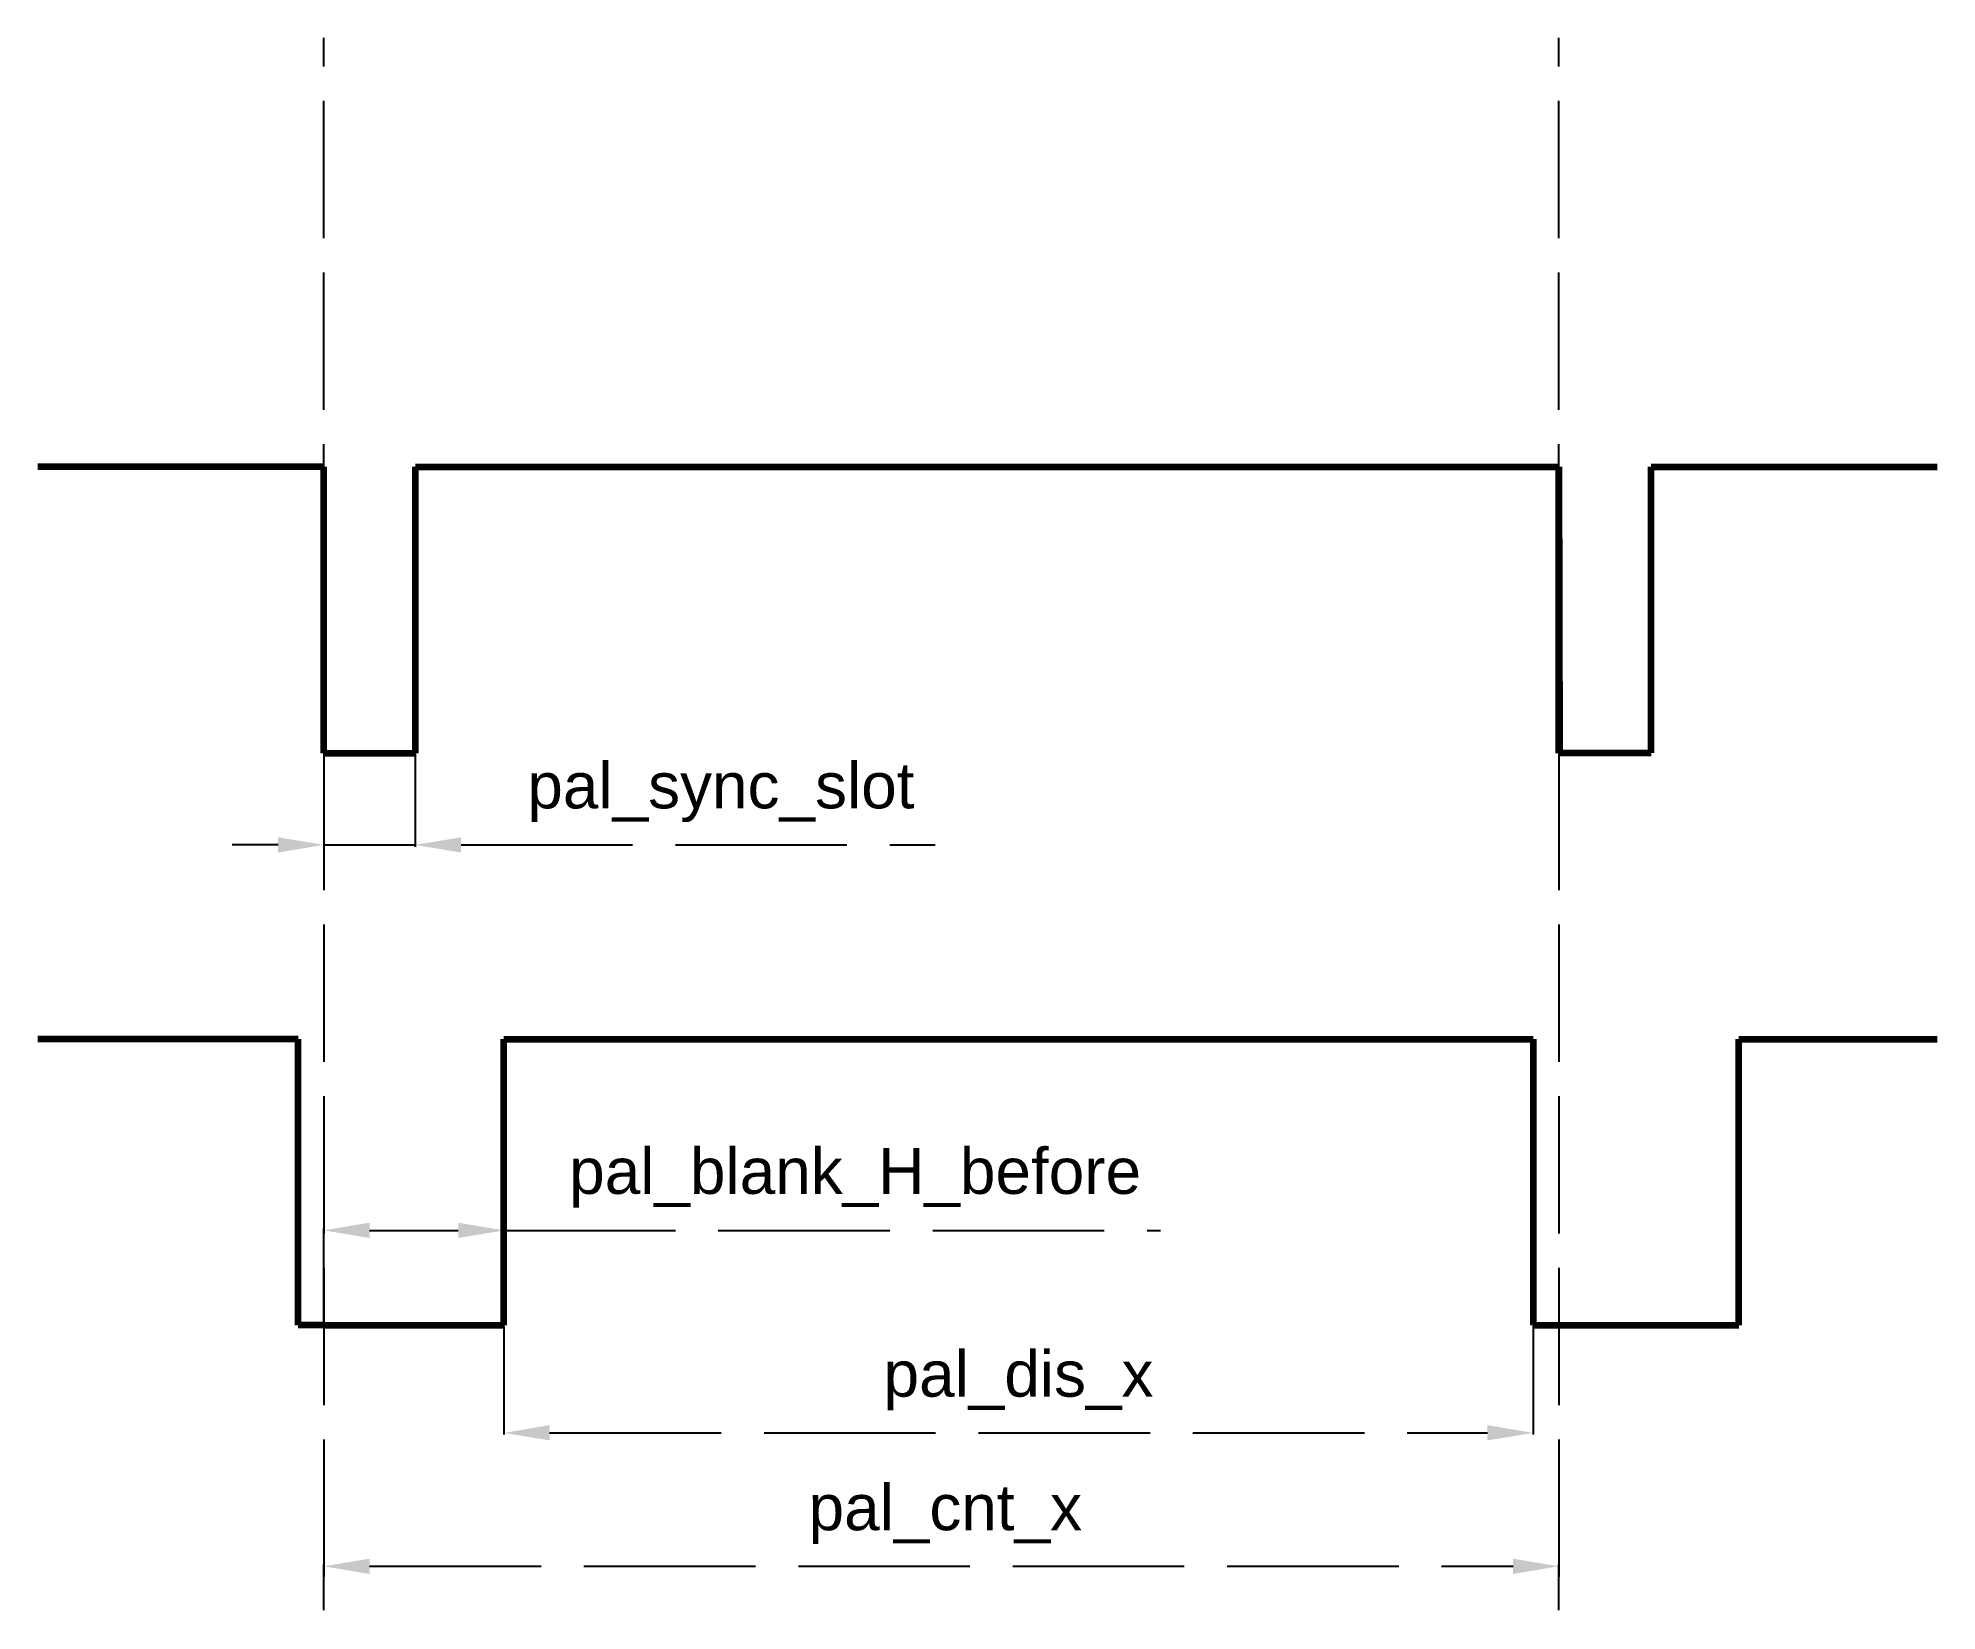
# Model space of a CAD drawing. Header units: millimetres. Extents: x 5040 to 6369, y 1992 to 3092.
import ezdxf

# ---------------------------------------------------------------- set-up
doc = ezdxf.new("R2010")
doc.units = ezdxf.units.MM
doc.linetypes.add('ACAD_ISO02W100', pattern=[15, 12, -3])
doc.styles.get("Standard").update_dxf_attribs({"font": 'arial.ttf'})
doc.dimstyles.new('ISO-25', dxfattribs={"dimtxt": 2.5, "dimasz": 2.5, "dimexe": 1.25, "dimexo": 0.625, "dimtad": 1, "dimtxsty": 'Standard', "dimcen": 2.5, "dimadec": 0, "dimazin": 0, "dimtfac": 1, "dimtmove": 0, "dimatfit": 3, "dimfxl": 1, "dimarcsym": 0})

# ---------------------------------------------------------------- blocks, each defined once
blk = doc.blocks.new('*D7')
at = {"color": 0, "linetype": 'ACAD_ISO02W100', "lineweight": -2, "ltscale": 10, "transparency": 16777216}
for p, q in [((5240.3, 1992.9), (5240.3, 2024.7)), ((6104.3, 1992.9), (6104.3, 2024.7))]:
    blk.add_line(p, q, dxfattribs=at)
at = {"color": 0, "linetype": 'ACAD_ISO02W100', "lineweight": -3, "ltscale": 10, "transparency": 16777216}
blk.add_line((5272.3, 2023.5), (6072.3, 2023.5), dxfattribs=at)
at = {"color": 0, "linetype": 'ACAD_ISO02W100', "ltscale": 10, "transparency": 16777216}
for points in [[(5272.3, 2028.8), (5272.3, 2018.1), (5240.3, 2023.5)], [(6072.3, 2028.8), (6072.3, 2018.1), (6104.3, 2023.5)]]:
    blk.add_solid(points, dxfattribs=at)
at = {"layer": 'Defpoints', "color": 0, "linetype": 'ACAD_ISO02W100', "ltscale": 10, "transparency": 16777216}
for p in [(6104.3, 2023.5), (5240.3, 1992.2), (6104.3, 1992.2)]:
    blk.add_point(p, dxfattribs=at)
at = {"color": 0, "linetype": 'ACAD_ISO02W100', "ltscale": 10, "transparency": 16777216, "insert": (5675.1, 2059.9), "char_height": 32, "attachment_point": 5}
blk.add_mtext('pal_cnt_x', dxfattribs=at)
blk = doc.blocks.new('*D8')
at = {"color": 0, "linetype": 'ACAD_ISO02W100', "lineweight": -2, "ltscale": 10, "transparency": 16777216}
for p, q in [((5240.3, 2192.9), (5240.3, 2259.7)), ((5366.3, 2192.9), (5366.3, 2259.7))]:
    blk.add_line(p, q, dxfattribs=at)
at = {"color": 0, "linetype": 'ACAD_ISO02W100', "lineweight": -3, "ltscale": 10, "transparency": 16777216}
for p, q in [((5272.3, 2258.4), (5334.3, 2258.4)), ((5366.3, 2258.4), (5825.7, 2258.4))]:
    blk.add_line(p, q, dxfattribs=at)
at = {"color": 0, "linetype": 'ACAD_ISO02W100', "ltscale": 10, "transparency": 16777216}
for points in [[(5272.3, 2263.8), (5272.3, 2253.1), (5240.3, 2258.4)], [(5334.3, 2263.8), (5334.3, 2253.1), (5366.3, 2258.4)]]:
    blk.add_solid(points, dxfattribs=at)
at = {"layer": 'Defpoints', "color": 0, "linetype": 'ACAD_ISO02W100', "ltscale": 10, "transparency": 16777216}
for p in [(5366.3, 2258.4), (5240.3, 2192.2), (5366.3, 2192.2)]:
    blk.add_point(p, dxfattribs=at)
at = {"color": 0, "linetype": 'ACAD_ISO02W100', "ltscale": 10, "transparency": 16777216, "insert": (5612, 2295.1), "char_height": 32, "attachment_point": 5}
blk.add_mtext('pal_blank_H_before', dxfattribs=at)
blk = doc.blocks.new('*D9')
at = {"color": 0, "linetype": 'ACAD_ISO02W100', "lineweight": -2, "ltscale": 10, "transparency": 16777216}
for p, q in [((5366.3, 2191.6), (5366.3, 2115.6)), ((6086.3, 2191.6), (6086.3, 2115.6))]:
    blk.add_line(p, q, dxfattribs=at)
at = {"color": 0, "linetype": 'ACAD_ISO02W100', "lineweight": -3, "ltscale": 10, "transparency": 16777216}
blk.add_line((5398.3, 2116.8), (6054.3, 2116.8), dxfattribs=at)
at = {"color": 0, "linetype": 'ACAD_ISO02W100', "ltscale": 10, "transparency": 16777216}
for points in [[(5398.3, 2122.2), (5398.3, 2111.5), (5366.3, 2116.8)], [(6054.3, 2122.2), (6054.3, 2111.5), (6086.3, 2116.8)]]:
    blk.add_solid(points, dxfattribs=at)
at = {"layer": 'Defpoints', "color": 0, "linetype": 'ACAD_ISO02W100', "ltscale": 10, "transparency": 16777216}
for p in [(5366.3, 2192.2), (6086.3, 2192.2), (6086.3, 2116.8)]:
    blk.add_point(p, dxfattribs=at)
at = {"color": 0, "linetype": 'ACAD_ISO02W100', "ltscale": 10, "transparency": 16777216, "insert": (5726.3, 2153.3), "char_height": 32, "attachment_point": 5}
blk.add_mtext('pal_dis_x', dxfattribs=at)
blk = doc.blocks.new('*D10')
at = {"color": 0, "linetype": 'ACAD_ISO02W100', "lineweight": -2, "ltscale": 10, "transparency": 16777216}
for p, q in [((5240.3, 2591.6), (5240.3, 2526.7)), ((5304.3, 2591.6), (5304.3, 2526.7))]:
    blk.add_line(p, q, dxfattribs=at)
at = {"color": 0, "linetype": 'ACAD_ISO02W100', "lineweight": -3, "ltscale": 10, "transparency": 16777216}
for p, q in [((5208.3, 2528), (5176.3, 2528)), ((5240.3, 2528), (5304.3, 2528)), ((5336.3, 2528), (5667.9, 2528))]:
    blk.add_line(p, q, dxfattribs=at)
at = {"color": 0, "linetype": 'ACAD_ISO02W100', "ltscale": 10, "transparency": 16777216}
for points in [[(5208.3, 2533.3), (5208.3, 2522.6), (5240.3, 2528)], [(5336.3, 2533.3), (5336.3, 2522.6), (5304.3, 2528)]]:
    blk.add_solid(points, dxfattribs=at)
at = {"layer": 'Defpoints', "color": 0, "linetype": 'ACAD_ISO02W100', "ltscale": 10, "transparency": 16777216}
for p in [(5240.3, 2592.2), (5304.3, 2592.2), (5304.3, 2528)]:
    blk.add_point(p, dxfattribs=at)
at = {"color": 0, "linetype": 'ACAD_ISO02W100', "ltscale": 10, "transparency": 16777216, "insert": (5518.1, 2564.7), "char_height": 32, "attachment_point": 5}
blk.add_mtext('pal_sync_slot', dxfattribs=at)

msp = doc.modelspace()

# ---------------------------------------------------------------- linework, layer by layer
at = {"linetype": 'ACAD_ISO02W100', "ltscale": 8}
for p, q in [((5240.338, 2592.236), (5240.338, 3092.236)), ((6104.338, 2592.236), (6104.338, 3092.236)), ((5240.338, 2592.236), (5240.338, 1992.236)), ((6104.338, 2592.236), (6104.338, 1992.236))]:
    msp.add_line(p, q, dxfattribs=at)
at = {"lineweight": 100}
for p, q in [((5240.338, 2792.236), (5040.338, 2792.236)), ((5240.338, 2592.236), (5240.338, 2792.236)), ((5304.338, 2592.236), (5304.338, 2792.236)), ((5304.338, 2792.236), (6104.338, 2792.236)), ((6104.338, 2592.236), (6104.338, 2792.236)), ((6104.338, 2792.236), (6104.885, 2592.237)), ((6168.885, 2592.237), (6168.885, 2792.237)), ((6168.885, 2792.237), (6368.885, 2792.237)), ((5240.338, 2592.236), (5304.338, 2592.236)), ((6104.885, 2592.237), (6168.885, 2592.237)), ((5222.338, 2392.236), (5040.338, 2392.236)), ((5222.338, 2192.236), (5222.338, 2392.236)), ((5366.338, 2192.236), (5366.338, 2392.236)), ((5366.338, 2392.236), (6086.338, 2392.236)), ((6086.338, 2392.236), (6086.338, 2192.236)), ((6230.338, 2192.236), (6230.338, 2392.236)), ((6230.338, 2392.236), (6368.885, 2392.236)), ((5240.338, 2192.236), (5222.338, 2192.236)), ((5240.338, 2192.236), (5366.338, 2192.236)), ((6086.338, 2192.236), (6104.338, 2192.236)), ((6104.338, 2192.236), (6230.338, 2192.236))]:
    msp.add_line(p, q, dxfattribs=at)

# ---------------------------------------------------------------- dimensions: what is measured, and where the dimension line sits
at = {"linetype": 'ACAD_ISO02W100', "ltscale": 10}
for base, p1, p2, text, picture, middle in [((5304.338, 2527.977), (5240.338, 2592.236), (5304.338, 2592.236), 'pal_sync_slot', '*D10', (5518.133, 2564.681)), ((6086.338, 2116.832), (5366.338, 2192.236), (6086.338, 2192.236), 'pal_dis_x', '*D9', (5726.338, 2153.275))]:
    dim = msp.add_linear_dim(base=base, p1=p1, p2=p2, text=text, dimstyle='ISO-25', override={"dimtxt": 32, "dimasz": 32, "dimgap": 16, "dimlwd": 65533}, dxfattribs=at)
    dim.commit()
    dim.dimension.update_dxf_attribs({"geometry": picture, "text_midpoint": middle})
for base, p1, p2, text, override, picture, middle in [((5366.338, 2258.432), (5240.338, 2192.236), (5366.338, 2192.236), 'pal_blank_H_before', {"dimtxt": 32, "dimasz": 32, "dimgap": 16, "dimsah": 1, "dimlwd": 65533}, '*D8', (5612.013, 2258.432)), ((6104.338, 2023.466), (5240.338, 1992.236), (6104.338, 1992.236), 'pal_cnt_x', {"dimtxt": 32, "dimasz": 32, "dimgap": 16, "dimlwd": 65533}, '*D7', (5675.096, 2023.466))]:
    dim = msp.add_linear_dim(base=base, p1=p1, p2=p2, text=text, dimstyle='ISO-25', override=override, dxfattribs=at)
    dim.commit()
    dim.dimension.update_dxf_attribs({"geometry": picture, "text_midpoint": middle, "dimtype": 160})

doc.saveas('drawing.dxf')
